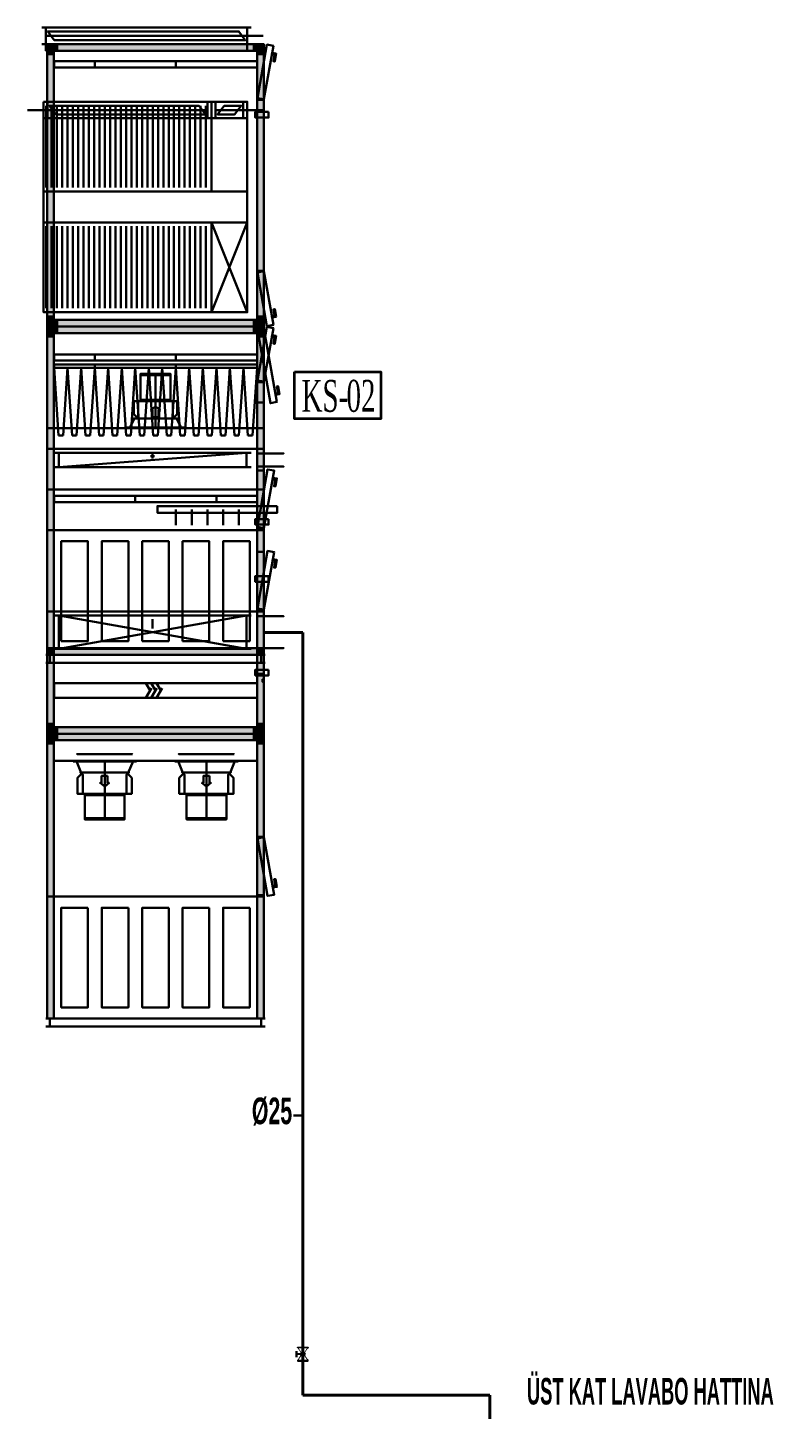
# Model space of a CAD drawing. Header units: centimetres. Extents: x 405464 to 563355, y 50011 to 66875.
# Drawn here: x 453265 to 453826, y 55478 to 56516 of the extents above; entities that cross this region are included whole.
import ezdxf

# ---------------------------------------------------------------- set-up
doc = ezdxf.new("R2010")
doc.units = ezdxf.units.CM
doc.linetypes.add('SOGUKSU1', pattern=[72, 60, -6, 0, -6])
for name, color, linetype, lineweight in [('0-KRCN-HVL-SANTRAL', 11, 'Continuous', 30), ('0-KRCN-HVL-YAZI', 7, 'Continuous', 30), ('0-KRCN-IST-KÜRESEL VANA', 4, 'Continuous', 25), ('0-KRCN-SHT YUMUŞAK SU ÇAP', 201, 'Continuous', 30), ('0-KRCN-SHT-PROSES-BORU', 1, '0-Y_LINE', 40), ('0-KRCN-SHT-YAZI-ÇAP-TEMSU', 81, 'Continuous', 30), ('0-KRCN-YAZI-CİHAZ', 121, 'Continuous', 35), ('0-MEK-SHT-SOGUKSU', 141, 'SOGUKSU1', 30)]:
    doc.layers.add(name, color=color, linetype=linetype, lineweight=lineweight)
doc.styles.add('BORU', font='AGENCYR.TTF')
doc.styles.add('CAP', font='ARIALNB.TTF')
doc.styles.add('YAZI', font='times.ttf')
doc.linetypes.add('0-Y_LINE', pattern='A,100,-0.5,["Y",BORU,S=9,R=0,X=0,Y=-4.5],-5', length=105.5)

# ---------------------------------------------------------------- blocks, each defined once
blk = doc.blocks.new('!-YAZI-KS')
at = {"layer": '0-KRCN-YAZI-CİHAZ'}
blk.add_lwpolyline([(-27.02, 29.47), (27.02, 29.47), (27.02, 0), (-27.02, 0)], close=True, dxfattribs=at)
at = {"layer": '0-KRCN-YAZI-CİHAZ', "style": 'YAZI', "width": 0.6}
blk.add_text('KS-', height=20, dxfattribs=at).set_placement((-22.66, 4.34))
blk.add_attdef('99', (5.48, 4.34), '', height=20, dxfattribs=at)
blk = doc.blocks.new('A$C69DDED52')
at = {"layer": '0-KRCN-HVL-SANTRAL'}
for points in [[(11.3, 155), (11.3, 157.5), (13.8, 157.5), (13.8, 162.5), (6.3, 162.5), (6.3, 157.5), (6.3, 155)], [(6.3, 4.5), (11.3, 4.5), (11.3, 157.5), (6.3, 157.5)], [(11.3, 157.5), (213.5, 157.5), (213.5, 162.5), (11.3, 162.5)], [(213.5, 157.5), (213.5, 155), (218.5, 155), (218.5, 157.5), (218.5, 162.5), (211, 162.5), (211, 157.5)], [(213.5, 4.5), (218.5, 4.5), (218.5, 157.5), (213.5, 157.5)], [(223.5, 155), (223.5, 157.5), (226, 157.5), (226, 162.5), (218.5, 162.5), (218.5, 157.5), (218.5, 155)], [(223.5, 155), (223.5, 157.5), (226, 157.5), (226, 162.5), (218.5, 162.5), (218.5, 157.5), (218.5, 155)], [(223.5, 157.5), (218.5, 157.5), (218.5, 4.5), (223.5, 4.5)], [(218.5, 4.5), (223.5, 4.5), (223.5, 157.5), (218.5, 157.5)], [(295, 162.5), (223.5, 162.5), (223.5, 157.5), (295, 157.5)], [(223.5, 157.5), (310.3, 157.5), (310.3, 162.5), (223.5, 162.5)], [(371.5, 162.5), (295, 162.5), (295, 157.5), (371.5, 157.5)], [(310.3, 157.5), (340.9, 157.5), (340.9, 162.5), (310.3, 162.5)], [(340.9, 157.5), (432.7, 157.5), (432.7, 162.5), (340.9, 162.5)], [(460.3, 162.5), (371.5, 162.5), (371.5, 157.5), (460.3, 157.5)], [(432.7, 157.5), (519.5, 157.5), (519.5, 162.5), (432.7, 162.5)], [(460.3, 157.5), (465.2, 157.5), (465.2, 160.8), (463.6, 162.5), (460.3, 162.5)], [(465.2, 157.5), (460.3, 157.5), (460.3, 4.5), (465.2, 4.5)], [(519.5, 157.5), (519.5, 155), (524.5, 155), (524.5, 157.5), (524.5, 162.5), (517, 162.5), (517, 157.5)], [(519.5, 4.5), (524.5, 4.5), (524.5, 157.5), (519.5, 157.5)], [(529.5, 155), (529.5, 157.5), (532, 157.5), (532, 162.5), (524.5, 162.5), (524.5, 157.5), (524.5, 155)], [(524.5, 4.5), (529.5, 4.5), (529.5, 157.5), (524.5, 157.5)], [(529.5, 157.5), (646.9, 157.5), (646.9, 162.5), (529.5, 162.5)], [(646.9, 157.5), (738.7, 157.5), (738.7, 162.5), (646.9, 162.5)], [(11.3, 4.5), (11.3, 7), (6.3, 7), (6.3, 4.5), (6.3, -0.5), (13.8, -0.5), (13.8, 4.5)], [(11.3, -0.5), (213.5, -0.5), (213.5, 4.5), (11.3, 4.5)], [(213.5, 7), (213.5, 4.5), (211, 4.5), (211, -0.5), (218.5, -0.5), (218.5, 4.5), (218.5, 7)], [(223.5, 4.5), (223.5, 7), (218.5, 7), (218.5, 4.5), (218.5, -0.5), (226, -0.5), (226, 4.5)], [(223.5, 4.5), (223.5, 7), (218.5, 7), (218.5, 4.5), (218.5, -0.5), (226, -0.5), (226, 4.5)], [(295, 4.5), (223.5, 4.5), (223.5, -0.5), (295, -0.5)], [(223.5, -0.5), (310.3, -0.5), (310.3, 4.5), (223.5, 4.5)], [(371.5, 4.5), (295, 4.5), (295, -0.5), (371.5, -0.5)], [(310.3, -0.5), (340.9, -0.5), (340.9, 4.5), (310.3, 4.5)], [(340.9, -0.5), (432.7, -0.5), (432.7, 4.5), (340.9, 4.5)], [(460.3, 4.5), (371.5, 4.5), (371.5, -0.5), (460.3, -0.5)], [(432.7, -0.5), (519.5, -0.5), (519.5, 4.5), (432.7, 4.5)], [(465.2, 4.5), (460.3, 4.5), (460.3, -0.5), (463.6, -0.5), (465.2, 1.2)], [(519.5, 7), (519.5, 4.5), (517, 4.5), (517, -0.5), (524.5, -0.5), (524.5, 4.5), (524.5, 7)], [(529.5, 4.5), (529.5, 7), (524.5, 7), (524.5, 4.5), (524.5, -0.5), (532, -0.5), (532, 4.5)], [(529.5, -0.5), (646.9, -0.5), (646.9, 4.5), (529.5, 4.5)], [(646.9, -0.5), (738.7, -0.5), (738.7, 4.5), (646.9, 4.5)]]:
    blk.add_hatch(color=256, dxfattribs=at).paths.add_polyline_path(points)
for p, q in [((55.8, 162.1), (55.8, 177.1)), ((-6.2, 9), (-6.2, 166.5)), ((-6.2, 9), (-6.2, 166.5)), ((6.3, 9), (6.3, 166.5)), ((6.3, 9), (6.3, 166.5)), ((6.3, 163.5), (-6.2, 163.5)), ((6.3, 163.5), (-6.2, 163.5)), ((0, 12), (0, 163.5)), ((0, 12), (0, 163.5)), ((11.3, 162.5), (213.5, 162.5)), ((11.3, 157.5), (213.5, 157.5)), ((49.5, 165.1), (49.5, 38.8)), ((49.5, 162.1), (62, 162.1)), ((52.6, 163.1), (114.1, 163.1)), ((52.6, 159.1), (114.1, 159.1)), ((55.8, 162.1), (55.8, 41.8)), ((62, 165.1), (62, 38.8)), ((117.1, 165.1), (117.1, 12.1)), ((140.2, 165.1), (140.2, 12.1)), ((143.1, 163.1), (204.7, 163.1)), ((143.1, 159.1), (204.7, 159.1)), ((295, 162.5), (223.5, 162.5)), ((223.5, 162.5), (310.3, 162.5)), ((295, 157.5), (223.5, 157.5)), ((223.5, 157.5), (310.3, 157.5)), ((249.5, 157.2), (300.5, 153.9)), ((371.5, 162.5), (295, 162.5)), ((295, 157.5), (295, 162.5)), ((371.5, 157.5), (295, 157.5)), ((295, 157.5), (295, 4.5)), ((295, 157.5), (295, 4.5)), ((310.3, 162.5), (340.9, 162.5)), ((310.3, 157.5), (310.3, 162.5)), ((310.3, 157.5), (310.3, 162.5)), ((310.3, 157.5), (340.9, 157.5)), ((310.3, 4.5), (310.3, 157.5)), ((310.3, 4.5), (310.3, 157.5)), ((313.3, 9.2), (313.3, 157.2)), ((324.3, 9.2), (324.3, 157.2)), ((340.9, 162.5), (432.7, 162.5)), ((340.9, 157.5), (340.9, 162.5)), ((340.9, 157.5), (340.9, 162.5)), ((340.9, 157.5), (432.7, 157.5)), ((340.9, 4.5), (340.9, 157.5)), ((340.9, 4.5), (340.9, 157.5)), ((460.3, 162.5), (371.5, 162.5)), ((371.5, 157.5), (371.5, 162.5)), ((371.5, 157.5), (371.5, 162.5)), ((460.3, 157.5), (371.5, 157.5)), ((371.5, 157.5), (371.5, 4.5)), ((371.5, 157.5), (371.5, 4.5)), ((432.7, 162.5), (519.5, 162.5)), ((432.7, 157.5), (432.7, 162.5)), ((432.7, 157.5), (432.7, 162.5)), ((432.7, 157.5), (519.5, 157.5)), ((432.7, 4.5), (432.7, 157.5)), ((432.7, 4.5), (432.7, 157.5)), ((435.7, 9.2), (435.7, 157.2)), ((460.7, 9.2), (460.7, 157.2)), ((465.2, -1.5), (465.2, 163.5)), ((465.2, 160.5), (471.2, 160.5)), ((471.2, -1.5), (471.2, 163.5)), ((529.5, 162.5), (646.9, 162.5)), ((529.5, 157.5), (646.9, 157.5)), ((544.8, 4.5), (544.8, 157.5)), ((646.9, 162.5), (738.7, 162.5)), ((646.9, 157.5), (646.9, 162.5)), ((646.9, 157.5), (646.9, 162.5)), ((646.9, 157.5), (738.7, 157.5)), ((646.9, 4.5), (646.9, 157.5)), ((646.9, 4.5), (646.9, 157.5)), ((738.7, -1.5), (738.7, 163.5)), ((738.7, 160.5), (744.7, 160.5)), ((744.7, -1.5), (744.7, 163.5)), ((52.6, 155.1), (114.1, 155.1)), ((52.6, 151.1), (114.1, 151.1)), ((52.6, 147.1), (114.1, 147.1)), ((143.1, 155.1), (204.7, 155.1)), ((143.1, 151.1), (204.7, 151.1)), ((143.1, 147.1), (204.7, 147.1)), ((249.5, 147.1), (300.5, 150.5)), ((249.5, 147.1), (300.5, 143.7)), ((300.5, 150.5), (300.5, 153.9)), ((313.3, 153.7), (324.3, 153.7)), ((313.3, 12.7), (324.3, 153.7)), ((435.7, 153.7), (460.7, 153.7)), ((435.7, 12.7), (460.7, 153.7)), ((435.7, 153.7), (460.7, 12.7)), ((52.6, 143.1), (114.1, 143.1)), ((52.6, 139.1), (114.1, 139.1)), ((52.6, 135.1), (114.1, 135.1)), ((143.1, 143.1), (204.7, 143.1)), ((143.1, 139.1), (204.7, 139.1)), ((143.1, 135.1), (204.7, 135.1)), ((249.5, 136.9), (300.5, 140.3)), ((249.5, 136.9), (300.5, 133.5)), ((300.5, 140.3), (300.5, 143.7)), ((544.8, 143), (544.8, 140)), ((544.8, 98.4), (544.8, 140)), ((545.2, 98.4), (545.2, 140)), ((545.3, 143), (545.3, 140)), ((52.6, 131.1), (114.1, 131.1)), ((52.6, 127.1), (114.1, 127.1)), ((143.1, 131.1), (204.7, 131.1)), ((143.1, 127.1), (204.7, 127.1)), ((249.5, 126.7), (300.5, 130.1)), ((249.5, 126.7), (300.5, 123.4)), ((300.5, 130.1), (300.5, 133.5)), ((544.9, 106.8), (544.9, 127.6)), ((545, 131.7), (545, 110.9)), ((545.1, 115.1), (545.1, 127.6)), ((570.6, 104.2), (570.6, 134.2)), ((587.9, 104.2), (587.9, 134.2)), ((52.6, 123.1), (114.1, 123.1)), ((52.6, 119.1), (114.1, 119.1)), ((52.6, 115.1), (114.1, 115.1)), ((143.1, 123.1), (204.7, 123.1)), ((143.1, 119.1), (204.7, 119.1)), ((143.1, 115.1), (204.7, 115.1)), ((249.5, 116.6), (300.5, 120)), ((249.5, 116.6), (300.5, 113.2)), ((300.5, 120), (300.5, 123.4)), ((545.3, 119.2), (588.9, 119.2)), ((52.6, 111.1), (114.1, 111.1)), ((52.6, 107.1), (114.1, 107.1)), ((143.1, 111.1), (204.7, 111.1)), ((143.1, 107.1), (204.7, 107.1)), ((249.5, 106.4), (300.5, 109.8)), ((249.5, 106.4), (300.5, 103)), ((300.5, 109.8), (300.5, 113.2)), ((52.6, 103.1), (114.1, 103.1)), ((52.6, 99.1), (114.1, 99.1)), ((52.6, 95.1), (114.1, 95.1)), ((143.1, 103.1), (204.7, 103.1)), ((143.1, 99.1), (204.7, 99.1)), ((143.1, 95.1), (204.7, 95.1)), ((249.5, 96.2), (300.5, 99.6)), ((249.5, 96.2), (300.5, 92.9)), ((294.5, 102.7), (294.5, 99.7)), ((294.5, 99.7), (294.5, 62.2)), ((294.9, 99.7), (294.9, 62.2)), ((295, 102.7), (295, 99.7)), ((300.5, 99.6), (300.5, 103)), ((544.8, 95.4), (544.8, 98.4)), ((545.3, 95.4), (545.3, 98.4)), ((52.6, 91.1), (114.1, 91.1)), ((52.6, 87.1), (114.1, 87.1)), ((52.6, 83.1), (114.1, 83.1)), ((143.1, 91.1), (204.7, 91.1)), ((143.1, 87.1), (204.7, 87.1)), ((143.1, 83.1), (204.7, 83.1)), ((249.5, 86.1), (300.5, 89.5)), ((249.5, 86.1), (300.5, 82.7)), ((255, 92.2), (255, 69.8)), ((273.5, 92.2), (273.5, 69.8)), ((294.6, 84.7), (294.6, 73.5)), ((294.7, 69.7), (294.7, 88.5)), ((294.8, 92.2), (294.8, 73.5)), ((300.5, 89.5), (300.5, 92.9)), ((314.4, 83.2), (317.6, 83.2)), ((316, 81.7), (316, 84.8)), ((438.4, 83.2), (445.4, 83.2)), ((486.6, 88.2), (492.1, 85)), ((486.6, 84.2), (492.1, 81)), ((497.6, 88.2), (490.3, 84)), ((497.6, 84.2), (490.3, 80)), ((52.6, 79.1), (114.1, 79.1)), ((52.6, 75.1), (114.1, 75.1)), ((143.1, 79.1), (204.7, 79.1)), ((143.1, 75.1), (204.7, 75.1)), ((249.5, 75.9), (300.5, 79.3)), ((249.5, 75.9), (300.5, 72.5)), ((294.5, 81), (254, 81)), ((300.5, 79.3), (300.5, 82.7)), ((486.6, 80.2), (492.1, 77)), ((497.6, 80.2), (490.3, 76)), ((52.6, 71.1), (114.1, 71.1)), ((52.6, 67.1), (114.1, 67.1)), ((52.6, 63.1), (114.1, 63.1)), ((143.1, 71.1), (204.7, 71.1)), ((143.1, 67.1), (204.7, 67.1)), ((143.1, 63.1), (204.7, 63.1)), ((249.5, 65.7), (300.5, 69.1)), ((249.5, 65.7), (300.5, 62.4)), ((300.5, 69.1), (300.5, 72.5)), ((300.5, 59), (300.5, 62.4)), ((355.9, 65.7), (367.9, 65.7)), ((544.8, 66.5), (544.8, 63.5)), ((544.8, 21.9), (544.8, 63.5)), ((545.2, 21.9), (545.2, 63.5)), ((545.3, 66.5), (545.3, 63.5)), ((52.6, 59.1), (114.1, 59.1)), ((52.6, 55.1), (114.1, 55.1)), ((143.1, 59.1), (204.7, 59.1)), ((143.1, 55.1), (204.7, 55.1)), ((249.5, 55.6), (300.5, 59)), ((249.5, 55.6), (300.5, 52.2)), ((294.5, 59.2), (294.5, 62.2)), ((295, 59.2), (295, 62.2)), ((300.5, 48.8), (300.5, 52.2)), ((355.9, 53.8), (367.9, 53.8)), ((545, 55.2), (545, 34.4)), ((570.6, 27.7), (570.6, 57.7)), ((587.9, 27.7), (587.9, 57.7)), ((49.5, 41.8), (62, 41.8)), ((52.6, 51.1), (114.1, 51.1)), ((52.6, 47.1), (114.1, 47.1)), ((52.6, 43.1), (114.1, 43.1)), ((143.1, 51.1), (204.7, 51.1)), ((143.1, 47.1), (204.7, 47.1)), ((143.1, 43.1), (204.7, 43.1)), ((249.5, 45.4), (300.5, 48.8)), ((249.5, 45.4), (300.5, 42)), ((300.5, 38.6), (300.5, 42)), ((355.9, 42), (367.9, 42)), ((544.9, 30.3), (544.9, 51.1)), ((545.1, 38.6), (545.1, 51.1)), ((545.3, 42.7), (588.9, 42.7)), ((49.5, 38.8), (117.1, 38.8)), ((49.5, 12.1), (49.5, 38.8)), ((49.5, 35.8), (62, 35.8)), ((55.8, 15.1), (55.8, 35.8)), ((62, 12.1), (62, 38.8)), ((140.2, 38.8), (207.7, 38.8)), ((140.2, 12.1), (207.7, 38.8)), ((140.2, 38.8), (207.7, 12.1)), ((249.5, 35.2), (300.5, 38.6)), ((249.5, 35.2), (300.5, 31.9)), ((300.5, 28.5), (300.5, 31.9)), ((249.5, 25.1), (300.5, 28.5)), ((249.5, 25.1), (300.5, 21.7)), ((300.5, 18.3), (300.5, 21.7)), ((355.9, 30.2), (367.9, 30.2)), ((544.8, 18.9), (544.8, 21.9)), ((545.3, 18.9), (545.3, 21.9)), ((6.3, 12), (-6.2, 12)), ((6.3, 12), (-6.2, 12)), ((0, 12), (0, 0)), ((0, 12), (0, 0)), ((49.5, 15.1), (62, 15.1)), ((55.8, 15.1), (55.8, 0.2)), ((249.5, 14.9), (300.5, 18.3)), ((249.5, 14.9), (300.5, 11.5)), ((300.5, 8.1), (300.5, 11.5)), ((313.3, 12.7), (324.3, 12.7)), ((355.9, 18.3), (367.9, 18.3)), ((435.7, 12.7), (460.7, 12.7)), ((7.3, 4.5), (7.3, -0.5)), ((7.3, 4.5), (7.3, -0.5)), ((11.3, 4.5), (213.5, 4.5)), ((48.2, 4.5), (48.2, -0.5)), ((48.2, 4.5), (48.2, -0.5)), ((176.6, 4.5), (176.6, -0.5)), ((176.6, 4.5), (176.6, -0.5)), ((217.5, 4.5), (217.5, -0.5)), ((217.5, 4.5), (217.5, -0.5)), ((219.5, 4.5), (219.5, -0.5)), ((219.5, 4.5), (219.5, -0.5)), ((295, 4.5), (223.5, 4.5)), ((223.5, 4.5), (310.3, 4.5)), ((249.5, 4.7), (300.5, 8.1)), ((260.4, 4.5), (260.4, -0.5)), ((275.7, 4.5), (275.7, -0.5)), ((371.5, 4.5), (295, 4.5)), ((295, 4.5), (295, -0.5)), ((310.3, 4.5), (340.9, 4.5)), ((310.3, 4.5), (310.3, -0.5)), ((310.3, 4.5), (310.3, -0.5)), ((326.6, 4.5), (326.6, -0.5)), ((340.9, 4.5), (432.7, 4.5)), ((340.9, 4.5), (340.9, -0.5)), ((340.9, 4.5), (340.9, -0.5)), ((370.5, 4.5), (370.5, -0.5)), ((460.3, 4.5), (371.5, 4.5)), ((371.5, 4.5), (371.5, -0.5)), ((371.5, 4.5), (371.5, -0.5)), ((387.8, 4.5), (387.8, -0.5)), ((431.7, 4.5), (431.7, -0.5)), ((432.7, 4.5), (519.5, 4.5)), ((432.7, 4.5), (432.7, -0.5)), ((432.7, 4.5), (432.7, -0.5)), ((465.2, 1.5), (471.2, 1.5)), ((479.6, 4.5), (479.6, -0.5)), ((523.5, 4.5), (523.5, -0.5)), ((529.5, 4.5), (646.9, 4.5)), ((602, 4.5), (602, -0.5)), ((645.9, 4.5), (645.9, -0.5)), ((646.9, 4.5), (738.7, 4.5)), ((646.9, 4.5), (646.9, -0.5)), ((646.9, 4.5), (646.9, -0.5)), ((738.7, 1.5), (744.7, 1.5)), ((11.3, -0.5), (213.5, -0.5)), ((295, -0.5), (223.5, -0.5)), ((223.5, -0.5), (310.3, -0.5)), ((371.5, -0.5), (295, -0.5)), ((310.3, -0.5), (340.9, -0.5)), ((340.9, -0.5), (432.7, -0.5)), ((460.3, -0.5), (371.5, -0.5)), ((432.7, -0.5), (519.5, -0.5)), ((529.5, -0.5), (646.9, -0.5)), ((646.9, -0.5), (738.7, -0.5))]:
    blk.add_line(p, q, dxfattribs=at)
for points in [[(3.3, 157.2), (-3.3, 162), (-3.3, 18.3), (3.3, 13.5), (3.3, 157.2)], [(3.3, 157.2), (-3.3, 162), (-3.3, 18.3), (3.3, 13.5), (3.3, 157.2)], [(11.3, 163.5), (6.3, 163.5), (6.3, 12), (11.3, 12), (11.3, 163.5)], [(11.3, 163.5), (6.3, 163.5), (6.3, 12), (11.3, 12), (11.3, 163.5)], [(11.3, 157.5), (11.3, 155), (6.3, 155), (6.3, 157.5), (6.3, 162.5), (13.8, 162.5), (13.8, 157.5), (11.3, 157.5)], [(11.3, 157.5), (11.3, 155), (6.3, 155), (6.3, 157.5), (6.3, 162.5), (13.8, 162.5), (13.8, 157.5), (11.3, 157.5)], [(6.3, 4.5), (11.3, 4.5), (11.3, 157.5), (6.3, 157.5), (6.3, 4.5)], [(6.3, 4.5), (6.3, 157.5), (11.3, 157.5), (11.3, 4.5), (6.3, 4.5)], [(11.3, 157.5), (213.5, 157.5), (213.5, 162.5), (11.3, 162.5), (11.3, 157.5)], [(19.1, 126.7), (23.9, 126.7), (23.9, 157.2), (19.1, 157.2), (19.1, 126.7)], [(49.5, 165.1), (207.7, 165.1), (207.7, 12.1), (49.5, 12.1), (49.5, 165.1)], [(52.5, 48.2), (59.1, 43.3), (59.1, 155.8), (52.5, 160.7), (52.5, 48.2)], [(213.5, 157.5), (213.5, 155), (218.5, 155), (218.5, 157.5), (218.5, 162.5), (211, 162.5), (211, 157.5), (213.5, 157.5)], [(213.5, 157.5), (213.5, 155), (218.5, 155), (218.5, 157.5), (218.5, 162.5), (211, 162.5), (211, 157.5), (213.5, 157.5)], [(213.5, 4.5), (218.5, 4.5), (218.5, 157.5), (213.5, 157.5), (213.5, 4.5)], [(213.5, 4.5), (213.5, 157.5), (218.5, 157.5), (218.5, 4.5), (213.5, 4.5)], [(223.5, 157.5), (223.5, 155), (218.5, 155), (218.5, 157.5), (218.5, 162.5), (226, 162.5), (226, 157.5), (223.5, 157.5)], [(223.5, 157.5), (223.5, 155), (218.5, 155), (218.5, 157.5), (218.5, 162.5), (226, 162.5), (226, 157.5), (223.5, 157.5)], [(223.5, 157.5), (223.5, 155), (218.5, 155), (218.5, 157.5), (218.5, 162.5), (226, 162.5), (226, 157.5), (223.5, 157.5)], [(223.5, 157.5), (223.5, 155), (218.5, 155), (218.5, 157.5), (218.5, 162.5), (226, 162.5), (226, 157.5), (223.5, 157.5)], [(223.5, 157.5), (218.5, 157.5), (218.5, 4.5), (223.5, 4.5), (223.5, 157.5)], [(223.5, 157.5), (223.5, 4.5), (218.5, 4.5), (218.5, 157.5), (223.5, 157.5)], [(218.5, 4.5), (223.5, 4.5), (223.5, 157.5), (218.5, 157.5), (218.5, 4.5)], [(218.5, 4.5), (218.5, 157.5), (223.5, 157.5), (223.5, 4.5), (218.5, 4.5)], [(295, 162.5), (223.5, 162.5), (223.5, 157.5), (295, 157.5), (295, 162.5)], [(223.5, 157.5), (310.3, 157.5), (310.3, 162.5), (223.5, 162.5), (223.5, 157.5)], [(239.5, 126.7), (244, 126.7), (244, 157.2), (239.5, 157.2), (239.5, 126.7)], [(247, 126.7), (249.5, 126.7), (249.5, 157.2), (247, 157.2), (247, 126.7)], [(371.5, 162.5), (295, 162.5), (295, 157.5), (371.5, 157.5), (371.5, 162.5)], [(310.3, 157.5), (340.9, 157.5), (340.9, 162.5), (310.3, 162.5), (310.3, 157.5)], [(340.9, 157.5), (432.7, 157.5), (432.7, 162.5), (340.9, 162.5), (340.9, 157.5)], [(350.5, 157.2), (345.7, 157.2), (345.7, 96.2), (350.5, 96.2), (350.5, 157.2)], [(460.3, 162.5), (371.5, 162.5), (371.5, 157.5), (460.3, 157.5), (460.3, 162.5)], [(432.7, 157.5), (519.5, 157.5), (519.5, 162.5), (432.7, 162.5), (432.7, 157.5)], [(460.3, 157.5), (465.2, 157.5), (465.2, 160.8), (463.6, 162.5), (460.3, 162.5), (460.3, 157.5)], [(460.3, 157.5), (465.2, 157.5), (465.2, 160.8), (463.6, 162.5), (460.3, 162.5), (460.3, 157.5)], [(460.3, 1.5), (465.2, 1.5), (465.2, 160.5), (460.3, 160.5), (460.3, 1.5)], [(465.2, 157.5), (460.3, 157.5), (460.3, 4.5), (465.2, 4.5), (465.2, 157.5)], [(465.2, 157.5), (465.2, 4.5), (460.3, 4.5), (460.3, 157.5), (465.2, 157.5)], [(486.6, 4.7), (497.6, 4.7), (497.6, 157.2), (486.6, 157.2), (486.6, 4.7)], [(519.5, 157.5), (519.5, 155), (524.5, 155), (524.5, 157.5), (524.5, 162.5), (517, 162.5), (517, 157.5), (519.5, 157.5)], [(519.5, 157.5), (519.5, 155), (524.5, 155), (524.5, 157.5), (524.5, 162.5), (517, 162.5), (517, 157.5), (519.5, 157.5)], [(519.5, 4.5), (524.5, 4.5), (524.5, 157.5), (519.5, 157.5), (519.5, 4.5)], [(519.5, 4.5), (519.5, 157.5), (524.5, 157.5), (524.5, 4.5), (519.5, 4.5)], [(529.5, 157.5), (529.5, 155), (524.5, 155), (524.5, 157.5), (524.5, 162.5), (532, 162.5), (532, 157.5), (529.5, 157.5)], [(529.5, 157.5), (529.5, 155), (524.5, 155), (524.5, 157.5), (524.5, 162.5), (532, 162.5), (532, 157.5), (529.5, 157.5)], [(524.5, 4.5), (529.5, 4.5), (529.5, 157.5), (524.5, 157.5), (524.5, 4.5)], [(524.5, 4.5), (524.5, 157.5), (529.5, 157.5), (529.5, 4.5), (524.5, 4.5)], [(529.5, 157.5), (646.9, 157.5), (646.9, 162.5), (529.5, 162.5), (529.5, 157.5)], [(646.9, 157.5), (738.7, 157.5), (738.7, 162.5), (646.9, 162.5), (646.9, 157.5)], [(738.7, -0.5), (738.7, 162.5), (738.7, 162.5), (738.7, -0.5), (738.7, -0.5)], [(738.7, 1.5), (738.7, 1.5), (738.7, 160.5), (738.7, 160.5), (738.7, 1.5)], [(454.9, 151.8), (379.9, 151.8), (379.9, 131.8), (454.9, 131.8), (454.9, 151.8)], [(655.3, 131.8), (730.3, 131.8), (730.3, 151.8), (655.3, 151.8), (655.3, 131.8)], [(539.8, 98.4), (539.8, 98.4), (539.8, 140), (539.8, 140), (539.8, 98.4)], [(544.8, 98.4), (544.8, 98.4), (545, 98.5), (545.2, 98.4), (545.3, 98.4), (545.3, 140), (545.2, 140), (545, 139.8), (544.8, 140), (544.8, 140), (544.8, 98.4)], [(545.3, 98.4), (546.3, 98.4), (552.7, 101), (553.8, 101), (553.8, 137.4), (552.7, 137.4), (546.3, 140), (545.3, 140), (545.3, 98.4)], [(553.8, 136.6), (554.6, 136.6), (557.8, 139.7), (569.7, 139.7), (569.7, 98.8), (557.8, 98.8), (554.6, 101.9), (553.8, 101.9), (553.8, 136.6)], [(554.6, 136.6), (555.4, 135.6), (569.7, 135.6)], [(19.1, 65.7), (23.9, 65.7), (23.9, 126.7), (19.1, 126.7), (19.1, 65.7)], [(239.5, 65.7), (244, 65.7), (244, 126.7), (239.5, 126.7), (239.5, 65.7)], [(247, 65.7), (249.5, 65.7), (249.5, 126.7), (247, 126.7), (247, 65.7)], [(569.7, 104.2), (588.9, 104.2), (588.9, 134.2), (569.7, 134.2), (569.7, 104.2)], [(454.9, 121.4), (379.9, 121.4), (379.9, 101.4), (454.9, 101.4), (454.9, 121.4)], [(556.2, 117), (561.5, 117), (561.5, 115.9), (564.2, 119.2), (561.5, 122.6), (561.5, 121.5), (556.2, 121.5), (556.2, 117)], [(655.3, 101.4), (730.3, 101.4), (730.3, 121.4), (655.3, 121.4), (655.3, 101.4)], [(287.5, 67.2), (286.8, 67.2), (284.3, 64.7), (274.6, 64.7), (274.6, 97.2), (284.3, 97.2), (286.8, 94.8), (287.5, 94.8), (287.5, 67.2)], [(286.8, 94.8), (286.2, 94), (274.6, 94)], [(294.5, 99.7), (293.6, 99.7), (288.4, 97.4), (287.5, 97.4), (287.5, 64.6), (288.4, 64.6), (293.6, 62.2), (294.5, 62.2), (294.5, 99.7)], [(295, 99.7), (295, 99.7), (294.8, 99.6), (294.6, 99.7), (294.5, 99.7), (294.5, 62.2), (294.6, 62.2), (294.8, 62.4), (295, 62.2), (295, 62.2), (295, 99.7)], [(295, 99.7), (295, 99.7), (295, 62.2), (295, 62.2), (295, 99.7)], [(350.5, 96.2), (345.7, 96.2), (345.7, 35.2), (350.5, 35.2), (350.5, 96.2)], [(554.6, 101.9), (555.4, 102.9), (569.7, 102.9)], [(274.6, 92.2), (254, 92.2), (254, 69.8), (274.6, 69.8), (274.6, 92.2)], [(286.5, 83.2), (281.2, 83.2), (281.2, 84.4), (278.5, 81), (281.2, 77.6), (281.2, 78.7), (286.5, 78.7), (286.5, 83.2)], [(454.9, 91), (379.9, 91), (379.9, 71), (454.9, 71), (454.9, 91)], [(655.3, 71), (730.3, 71), (730.3, 91), (655.3, 91), (655.3, 71)], [(353.4, -10.5), (358.4, -10.5), (358.4, 79.5), (353.4, 79.5), (353.4, -10.5)], [(19.1, 4.7), (23.9, 4.7), (23.9, 65.7), (19.1, 65.7), (19.1, 4.7)], [(239.5, 4.7), (244, 4.7), (244, 65.7), (239.5, 65.7), (239.5, 4.7)], [(247, 4.7), (249.5, 4.7), (249.5, 65.7), (247, 65.7), (247, 4.7)], [(286.8, 67.2), (286.2, 68), (274.6, 68)], [(539.8, 21.9), (539.8, 21.9), (539.8, 63.5), (539.8, 63.5), (539.8, 21.9)], [(544.8, 21.9), (544.8, 21.9), (545, 22), (545.2, 21.9), (545.3, 21.9), (545.3, 63.5), (545.2, 63.5), (545, 63.3), (544.8, 63.5), (544.8, 63.5), (544.8, 21.9)], [(545.3, 21.9), (546.3, 21.9), (552.7, 24.5), (553.8, 24.5), (553.8, 60.9), (552.7, 60.9), (546.3, 63.5), (545.3, 63.5), (545.3, 21.9)], [(553.8, 60.1), (554.6, 60.1), (557.8, 63.2), (569.7, 63.2), (569.7, 22.3), (557.8, 22.3), (554.6, 25.4), (553.8, 25.4), (553.8, 60.1)], [(454.9, 60.6), (379.9, 60.6), (379.9, 40.6), (454.9, 40.6), (454.9, 60.6)], [(554.6, 60.1), (555.4, 59.1), (569.7, 59.1)], [(569.7, 27.7), (588.9, 27.7), (588.9, 57.7), (569.7, 57.7), (569.7, 27.7)], [(655.3, 40.6), (730.3, 40.6), (730.3, 60.6), (655.3, 60.6), (655.3, 40.6)], [(556.2, 40.5), (561.5, 40.5), (561.5, 39.4), (564.2, 42.7), (561.5, 46.1), (561.5, 45), (556.2, 45), (556.2, 40.5)], [(52.5, 29.5), (59.1, 34.4), (59.1, 21.5), (52.5, 16.6), (52.5, 29.5)], [(350.5, 35.2), (345.7, 35.2), (345.7, 4.7), (350.5, 4.7), (350.5, 35.2)], [(454.9, 30.2), (379.9, 30.2), (379.9, 10.2), (454.9, 10.2), (454.9, 30.2)], [(554.6, 25.4), (555.4, 26.4), (569.7, 26.4)], [(655.3, 10.2), (730.3, 10.2), (730.3, 30.2), (655.3, 30.2), (655.3, 10.2)], [(11.3, 4.5), (11.3, 7), (6.3, 7), (6.3, 4.5), (6.3, -0.5), (13.8, -0.5), (13.8, 4.5), (11.3, 4.5)], [(11.3, 4.5), (11.3, 7), (6.3, 7), (6.3, 4.5), (6.3, -0.5), (13.8, -0.5), (13.8, 4.5), (11.3, 4.5)], [(46.8, 4.4), (47.7, -0.5), (7.4, -7.6), (6.6, -2.7), (46.8, 4.4)], [(46.8, 4.4), (47.7, -0.5), (7.4, -7.6), (6.6, -2.7), (46.8, 4.4)], [(11.3, -0.5), (213.5, -0.5), (213.5, 4.5), (11.3, 4.5), (11.3, -0.5)], [(57.2, -4), (61.4, -4), (61.4, 6), (57.2, 6), (57.2, -4)], [(177.9, 4.4), (177, -0.5), (217.3, -7.6), (218.1, -2.7), (177.9, 4.4)], [(177.9, 4.4), (177, -0.5), (217.3, -7.6), (218.1, -2.7), (177.9, 4.4)], [(213.5, 4.5), (213.5, 7), (218.5, 7), (218.5, 4.5), (218.5, -0.5), (211, -0.5), (211, 4.5), (213.5, 4.5)], [(213.5, 4.5), (213.5, 7), (218.5, 7), (218.5, 4.5), (218.5, -0.5), (211, -0.5), (211, 4.5), (213.5, 4.5)], [(223.5, 4.5), (223.5, 7), (218.5, 7), (218.5, 4.5), (218.5, -0.5), (226, -0.5), (226, 4.5), (223.5, 4.5)], [(223.5, 4.5), (223.5, 7), (218.5, 7), (218.5, 4.5), (218.5, -0.5), (226, -0.5), (226, 4.5), (223.5, 4.5)], [(223.5, 4.5), (223.5, 7), (218.5, 7), (218.5, 4.5), (218.5, -0.5), (226, -0.5), (226, 4.5), (223.5, 4.5)], [(223.5, 4.5), (223.5, 7), (218.5, 7), (218.5, 4.5), (218.5, -0.5), (226, -0.5), (226, 4.5), (223.5, 4.5)], [(259, 4.4), (259.9, -0.5), (219.6, -7.6), (218.8, -2.7), (259, 4.4)], [(220.8, 4.4), (219.9, -0.5), (275.2, -10.3), (276.1, -5.4), (220.8, 4.4)], [(295, 4.5), (223.5, 4.5), (223.5, -0.5), (295, -0.5), (295, 4.5)], [(223.5, -0.5), (310.3, -0.5), (310.3, 4.5), (223.5, 4.5), (223.5, -0.5)], [(371.5, 4.5), (295, 4.5), (295, -0.5), (371.5, -0.5), (371.5, 4.5)], [(310.3, -0.5), (340.9, -0.5), (340.9, 4.5), (310.3, 4.5), (310.3, -0.5)], [(313.8, 4.7), (313.8, -15.3), (313.8, -15.3), (313.8, 4.7)], [(323.8, 4.7), (323.8, -15.3), (323.8, -15.3), (323.8, 4.7)], [(369.1, 4.4), (370, -0.5), (326.8, -8.2), (325.9, -3.2), (369.1, 4.4)], [(340.9, -0.5), (432.7, -0.5), (432.7, 4.5), (340.9, 4.5), (340.9, -0.5)], [(363.2, -4), (367.4, -4), (367.4, 6), (363.2, 6), (363.2, -4)], [(460.3, 4.5), (371.5, 4.5), (371.5, -0.5), (460.3, -0.5), (460.3, 4.5)], [(430.3, 4.4), (431.2, -0.5), (388, -8.2), (387.1, -3.2), (430.3, 4.4)], [(406.1, -4), (410.3, -4), (410.3, 6), (406.1, 6), (406.1, -4)], [(432.7, -0.5), (519.5, -0.5), (519.5, 4.5), (432.7, 4.5), (432.7, -0.5)], [(436.2, 4.7), (436.2, -15.3), (436.2, -15.3), (436.2, 4.7)], [(460.2, 4.7), (460.2, -15.3), (460.2, -15.3), (460.2, 4.7)], [(460.3, 4.5), (465.2, 4.5), (465.2, 1.2), (463.6, -0.5), (460.3, -0.5), (460.3, 4.5)], [(460.3, 4.5), (465.2, 4.5), (465.2, 1.2), (463.6, -0.5), (460.3, -0.5), (460.3, 4.5)], [(476.4, -4), (480.7, -4), (480.7, 6), (476.4, 6), (476.4, -4)], [(479.6, 4.5), (479.6, -0.5), (523.5, -0.5), (523.5, 4.5), (479.6, 4.5)], [(483.6, 0.5), (485.6, 0.5), (485.6, -0.5), (483.6, -0.5), (483.6, 0.5)], [(519.5, 4.5), (519.5, 7), (524.5, 7), (524.5, 4.5), (524.5, -0.5), (517, -0.5), (517, 4.5), (519.5, 4.5)], [(519.5, 4.5), (519.5, 7), (524.5, 7), (524.5, 4.5), (524.5, -0.5), (517, -0.5), (517, 4.5), (519.5, 4.5)], [(517.5, 0.5), (519.5, 0.5), (519.5, -0.5), (517.5, -0.5), (517.5, 0.5)], [(529.5, 4.5), (529.5, 7), (524.5, 7), (524.5, 4.5), (524.5, -0.5), (532, -0.5), (532, 4.5), (529.5, 4.5)], [(529.5, 4.5), (529.5, 7), (524.5, 7), (524.5, 4.5), (524.5, -0.5), (532, -0.5), (532, 4.5), (529.5, 4.5)], [(529.5, -0.5), (646.9, -0.5), (646.9, 4.5), (529.5, 4.5), (529.5, -0.5)], [(603.3, 4.4), (602.4, -0.5), (645.6, -8.2), (646.5, -3.2), (603.3, 4.4)], [(646.9, -0.5), (738.7, -0.5), (738.7, 4.5), (646.9, 4.5), (646.9, -0.5)], [(12.9, -6.7), (13.4, -9.6), (19.3, -8.6), (19.1, -7.6), (14.2, -8.5), (13.8, -6.5), (12.9, -6.7)], [(12.9, -6.7), (13.4, -9.6), (19.3, -8.6), (19.1, -7.6), (14.2, -8.5), (13.8, -6.5), (12.9, -6.7)], [(211.8, -6.7), (211.3, -9.6), (205.4, -8.6), (205.6, -7.6), (210.5, -8.5), (210.9, -6.5), (211.8, -6.7)], [(211.8, -6.7), (211.3, -9.6), (205.4, -8.6), (205.6, -7.6), (210.5, -8.5), (210.9, -6.5), (211.8, -6.7)], [(225.1, -6.7), (225.6, -9.6), (231.5, -8.6), (231.3, -7.6), (226.4, -8.5), (226, -6.5), (225.1, -6.7)], [(269.8, -9.3), (269.3, -12.3), (263.4, -11.3), (263.6, -10.3), (268.5, -11.1), (268.8, -9.2), (269.8, -9.3)], [(332.2, -7.2), (332.7, -10.2), (338.6, -9.1), (338.5, -8.1), (333.5, -9), (333.2, -7), (332.2, -7.2)], [(393.4, -7.2), (393.9, -10.2), (399.8, -9.1), (399.7, -8.1), (394.7, -9), (394.4, -7), (393.4, -7.2)], [(640.2, -7.2), (639.7, -10.2), (633.8, -9.1), (633.9, -8.1), (638.9, -9), (639.2, -7), (640.2, -7.2)]]:
    blk.add_lwpolyline(points, dxfattribs=at)
blk = doc.blocks.new('A$C69D49E3A')
at = {"layer": '0-KRCN-HVL-SANTRAL', "xscale": -1, "rotation": 89.99999999999993}
blk.add_blockref('A$C69DDED52', (10292.5, 4677.3), dxfattribs=at)
at = {"layer": '0-KRCN-HVL-YAZI', "xscale": 1.2, "yscale": 1.2, "zscale": 1.2}
blk.add_blockref('!-YAZI-KS', (10348.5, 4389.5), dxfattribs=at).add_auto_attribs({'99': '02'})
blk = doc.blocks.new('0-MEK-SHT-KÜRESELVANA')
at = {"layer": '0-KRCN-IST-KÜRESEL VANA'}
blk.add_hatch(color=256, dxfattribs=at).paths.add_polyline_path([(1.4, 0, 1), (-1.4, 0, 1)])
for p, q in [((-1.1, 0.9), (-4.2, 3)), ((-4.2, -3.1), (-4.2, 3)), ((-4.2, 3), (-4.2, -3.1)), ((-2.4, 4.6), (2.3, 4.6)), ((0, 4.6), (-2.4, 4.6)), ((0, 0), (0, 4.6)), ((2.3, 4.6), (0, 4.6)), ((1.1, 0.8), (4.3, 3)), ((4.3, -3.1), (4.3, 3)), ((4.3, 3), (4.3, -3.1)), ((-4.2, -3.1), (-1.1, -0.9)), ((4.3, -3.1), (1.1, -0.8))]:
    blk.add_line(p, q, dxfattribs=at)
for points in [[(-4.5, 3.7), (-5, 3.7), (-5, -3.8), (-4.5, -3.8)], [(4.6, 3.7), (5, 3.7), (5, -3.8), (4.6, -3.8)]]:
    blk.add_lwpolyline(points, close=True, dxfattribs=at)
blk.add_circle((0, 0), 1.42, dxfattribs=at)
blk.add_wipeout([(4.3, 3), (4.3, -3.1), (1.1, -0.9), (1.2, -0.8), (1.2, -0.7), (1.2, -0.7), (1.3, -0.6), (1.3, -0.5), (1.4, -0.4), (1.4, -0.3), (1.4, -0.2), (1.4, -0.1), (1.4, 0), (1.4, 0.1), (1.4, 0.2), (1.4, 0.2), (1.4, 0.3), (1.4, 0.4), (1.3, 0.5), (1.3, 0.6), (1.2, 0.7), (1.2, 0.7), (1.2, 0.8), (1.1, 0.8), (1.1, 0.9)]).dxf.layer = '0-KRCN-IST-KÜRESEL VANA'
blk.add_wipeout([(-4.2, 3), (-4.2, -3.1), (-1.1, -0.9), (-1.2, -0.8), (-1.2, -0.7), (-1.2, -0.7), (-1.3, -0.6), (-1.3, -0.5), (-1.4, -0.4), (-1.4, -0.3), (-1.4, -0.2), (-1.4, -0.1), (-1.4, 0), (-1.4, 0.1), (-1.4, 0.2), (-1.4, 0.2), (-1.4, 0.3), (-1.4, 0.4), (-1.3, 0.5), (-1.3, 0.6), (-1.2, 0.7), (-1.2, 0.7), (-1.2, 0.8), (-1.1, 0.8), (-1.1, 0.9)]).dxf.layer = '0-KRCN-IST-KÜRESEL VANA'

msp = doc.modelspace()

# ---------------------------------------------------------------- linework, layer by layer
at = {"layer": '0-KRCN-SHT YUMUŞAK SU ÇAP', "linetype": 'Continuous'}
msp.add_line((453471.9, 55698.3), (453464.9, 55698.3), dxfattribs=at)
at = {"layer": '0-KRCN-SHT-PROSES-BORU'}
for p, q in [((453442.7, 56061.4), (453471.9, 56061.4)), ((453471.9, 55488.3), (453612.6, 55488.3)), ((453612.6, 55488.3), (453612.6, 55442.6))]:
    msp.add_line(p, q, dxfattribs=at)

# ---------------------------------------------------------------- block references
at = {"layer": '0-KRCN-HVL-SANTRAL', "transparency": 33554687}
msp.add_blockref('A$C69D49E3A', (443149.7, 51832.6), dxfattribs=at)
at = {"layer": '0-MEK-SHT-SOGUKSU', "rotation": 90}
msp.add_blockref('0-MEK-SHT-KÜRESELVANA', (453471.9, 55519.1), dxfattribs=at)

# ---------------------------------------------------------------- texts
at = {"layer": '0-KRCN-SHT YUMUŞAK SU ÇAP', "linetype": 'Continuous', "style": 'CAP', "width": 0.7}
msp.add_text('Ø25', height=20, dxfattribs=at).set_placement((453433.6, 55691.9))
at = {"layer": '0-KRCN-SHT-YAZI-ÇAP-TEMSU', "linetype": 'Continuous', "style": 'CAP', "width": 0.6}
msp.add_text('ÜST KAT LAVABO HATTINA', height=20, dxfattribs=at).set_placement((453640.4, 55481.2))

# ---------------------------------------------------------------- next in the draw order: linework, layer by layer
at = {"layer": '0-KRCN-SHT-PROSES-BORU'}
msp.add_line((453471.9, 56061.4), (453471.9, 55488.3), dxfattribs=at)

doc.saveas('drawing.dxf')
